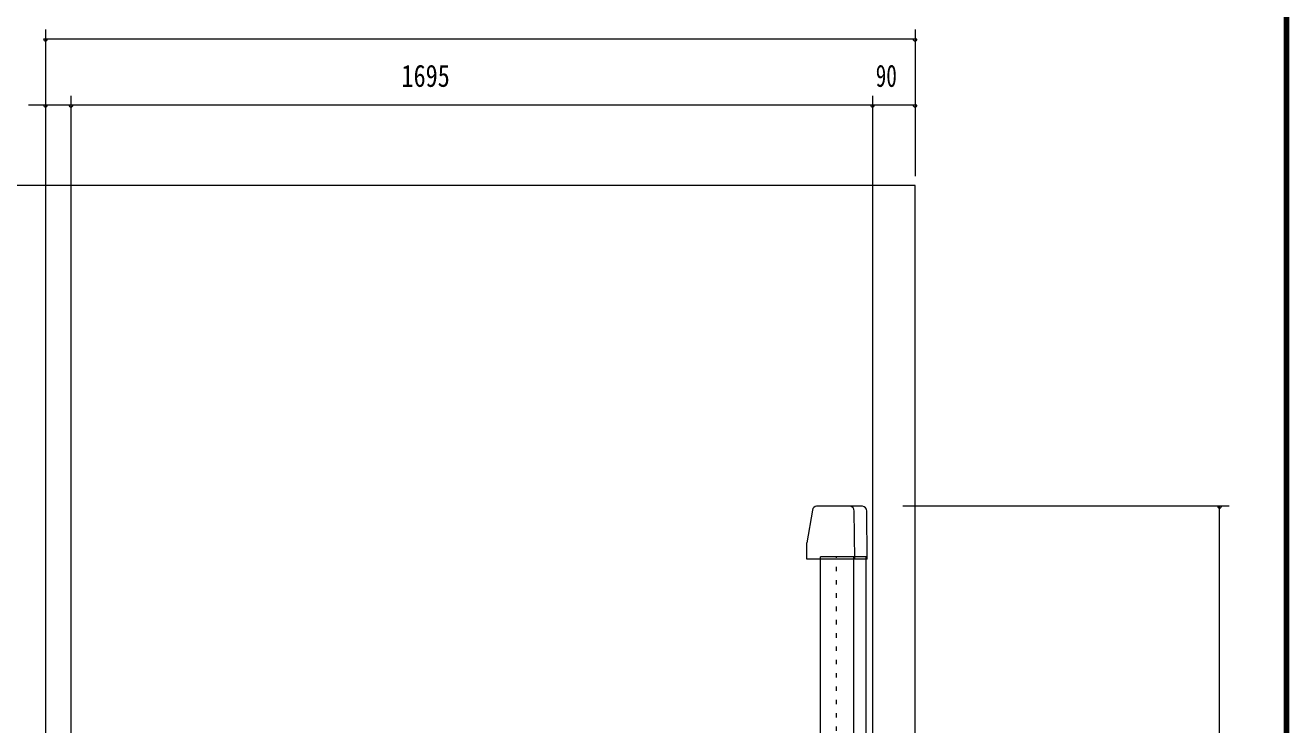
# Model space of a CAD drawing. Units: millimetres, scale not verified. Extents: x -5740 to 5856, y -4020 to 4020.
# Drawn here: x 3068 to 5740, y -1276 to 202 of the extents above; entities that cross this region are included whole.
import ezdxf
from ezdxf.enums import TextEntityAlignment as Align

# ---------------------------------------------------------------- set-up
doc = ezdxf.new("R2010")
doc.units = ezdxf.units.MM
doc.header["$LTSCALE"] = 10
doc.linetypes.add('USER1', pattern=[3, 1, -2])
for name, color, linetype, lineweight in [('0-0_0', 7, 'Continuous', 18), ('0-3_2-03BODL', 2, 'Continuous', 18), ('0-A_F-F4PAPAER', 5, 'Continuous', 18), ('0-E_2ラック-A上ラック架台', 3, 'Continuous', 18), ('0-F_2ラック-F寸法', 3, 'Continuous', 18)]:
    doc.layers.add(name, color=color, linetype=linetype, lineweight=lineweight)
doc.styles.add('ＭＳ ゴシック', font='')
doc.styles.get('ＭＳ ゴシック').set_extended_font_data('MS Gothic')

# ---------------------------------------------------------------- blocks, each defined once
blk = doc.blocks.new('akys')
at = {"layer": '0-E_2ラック-A上ラック架台'}
for p, q in [((16427.92, 3397.18), (16414.49, 3328.27)), ((16548.49, 3405.27), (16437.73, 3405.27)), ((16529.49, 3293.27), (16528.49, 3395.27)), ((16559.49, 3293.27), (16558.49, 3395.27)), ((16414.49, 3293.27), (16414.49, 3328.27)), ((16559.49, 3293.27), (16414.49, 3293.27)), ((16557.24, 3298.27), (16447.24, 3298.27)), ((16447.24, 1608.27), (16447.24, 3298.27)), ((16527.24, 1608.27), (16527.24, 3298.27)), ((16557.24, 1608.27), (16557.24, 3298.27))]:
    blk.add_line(p, q, dxfattribs=at)
at = {"layer": '0-E_2ラック-A上ラック架台', "color": 7, "linetype": 'USER1'}
blk.add_line((16485.74, 1608.27), (16485.74, 3298.27), dxfattribs=at)
at = {"layer": '0-E_2ラック-A上ラック架台'}
for centre, radius, start, end in [((16437.73, 3395.27), 10, 90, 168.977), ((16518.49, 3395.27), 10, 0, 90), ((16548.49, 3395.27), 10, 0, 90), ((16419.49, 3327.78), 5, 168.977, 180)]:
    blk.add_arc(centre, radius, start, end, dxfattribs=at)

msp = doc.modelspace()

# ---------------------------------------------------------------- linework, layer by layer
at = {"layer": '0-3_2-03BODL', "color": 7}
for p, q in [((4949.69, -136.6), (1479.71, -136.6)), ((4949.69, -2636.6), (4949.69, -136.6))]:
    msp.add_line(p, q, dxfattribs=at)
at = {"layer": '0-A_F-F4PAPAER'}
for points in [[(5739.9, 4020.13), (-5740.1, 4020.13), (-5740.1, -4019.87), (5739.9, -4019.87)], [(5738.9, 4019.13), (5738.9, -4018.87), (-5739.1, -4018.87), (-5739.1, 4019.13)], [(5737.9, 4018.13), (5737.9, -4017.87), (-5738.1, -4017.87), (-5738.1, 4018.13)], [(5736.9, 4017.13), (5736.9, -4016.87), (-5737.1, -4016.87), (-5737.1, 4017.13)], [(5735.9, 4016.13), (5735.9, -4015.87), (-5736.1, -4015.87), (-5736.1, 4016.13)], [(5734.9, 4015.13), (5734.9, -4014.87), (-5735.1, -4014.87), (-5735.1, 4015.13)], [(5733.9, 4014.13), (5733.9, -4013.87), (-5734.1, -4013.87), (-5734.1, 4014.13)], [(5732.9, 4013.13), (5732.9, -4012.87), (-5733.1, -4012.87), (-5733.1, 4013.13)], [(5731.9, 4012.13), (5731.9, -4011.87), (-5732.1, -4011.87), (-5732.1, 4012.13)], [(5730.9, 4011.13), (5730.9, -4010.87), (-5731.1, -4010.87), (-5731.1, 4011.13)], [(5729.9, 4010.13), (5729.9, -4009.87), (-5730.1, -4009.87), (-5730.1, 4010.13)]]:
    msp.add_lwpolyline(points, close=True, dxfattribs=at)
at = {"layer": '0-F_2ラック-F寸法'}
for p, q in [((3110.71, 193.4), (3110.71, -2046.53)), ((4949.69, 193.4), (4949.69, -116.6)), ((3114.71, 173.4), (3106.71, 173.4)), ((4949.69, 173.4), (3110.71, 173.4)), ((4953.69, 173.4), (4945.69, 173.4)), ((4899.69, 33.4), (3074.69, 33.4)), ((3114.71, 33.4), (3106.71, 33.4)), ((3164.69, 33.4), (3110.71, 33.4)), ((3168.69, 33.4), (3160.69, 33.4)), ((3164.69, 53.4), (3164.69, -2383.06)), ((4863.69, 33.4), (4855.69, 33.4)), ((4859.69, 53.4), (4859.69, -2578.12)), ((4949.69, 33.4), (4899.69, 33.4)), ((4953.69, 33.4), (4945.69, 33.4)), ((5613.69, -814.6), (4923.94, -814.6)), ((5597.69, -814.6), (5589.69, -814.6)), ((5593.69, -2636.6), (5593.69, -814.6))]:
    msp.add_line(p, q, dxfattribs=at)
for centre in [(3110.71, 173.4), (4949.69, 173.4), (3110.71, 33.4), (3164.69, 33.4), (4859.69, 33.4), (4949.69, 33.4), (5593.69, -814.6)]:
    msp.add_arc(centre, 4, 180, 0, dxfattribs=at)

# ---------------------------------------------------------------- block references
at = {"layer": '0-0_0', "xscale": 0.8795}
msp.add_blockref('akys', (-9715.6, -4219.87), dxfattribs=at)

# ---------------------------------------------------------------- texts
at = {"layer": '0-F_2ラック-F寸法', "color": 7, "style": 'ＭＳ ゴシック'}
for s, width, p in [('1695', 0.8, (3863.73, 58.2)), ('90', 0.7, (4866.58, 58.2))]:
    msp.add_text(s, height=46.89, dxfattribs=dict(at, width=width)).set_placement(p, align=Align.BOTTOM_LEFT)

doc.saveas('drawing.dxf')
